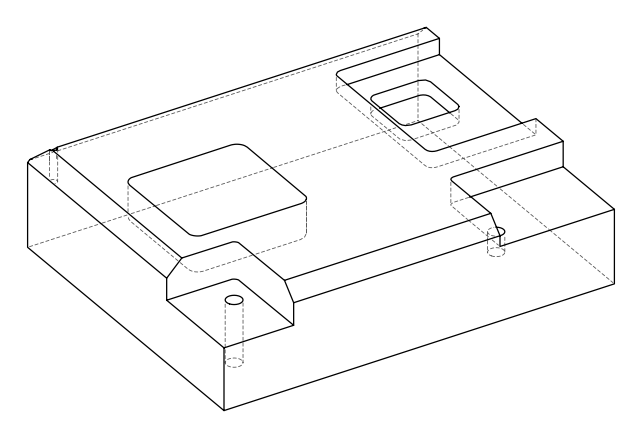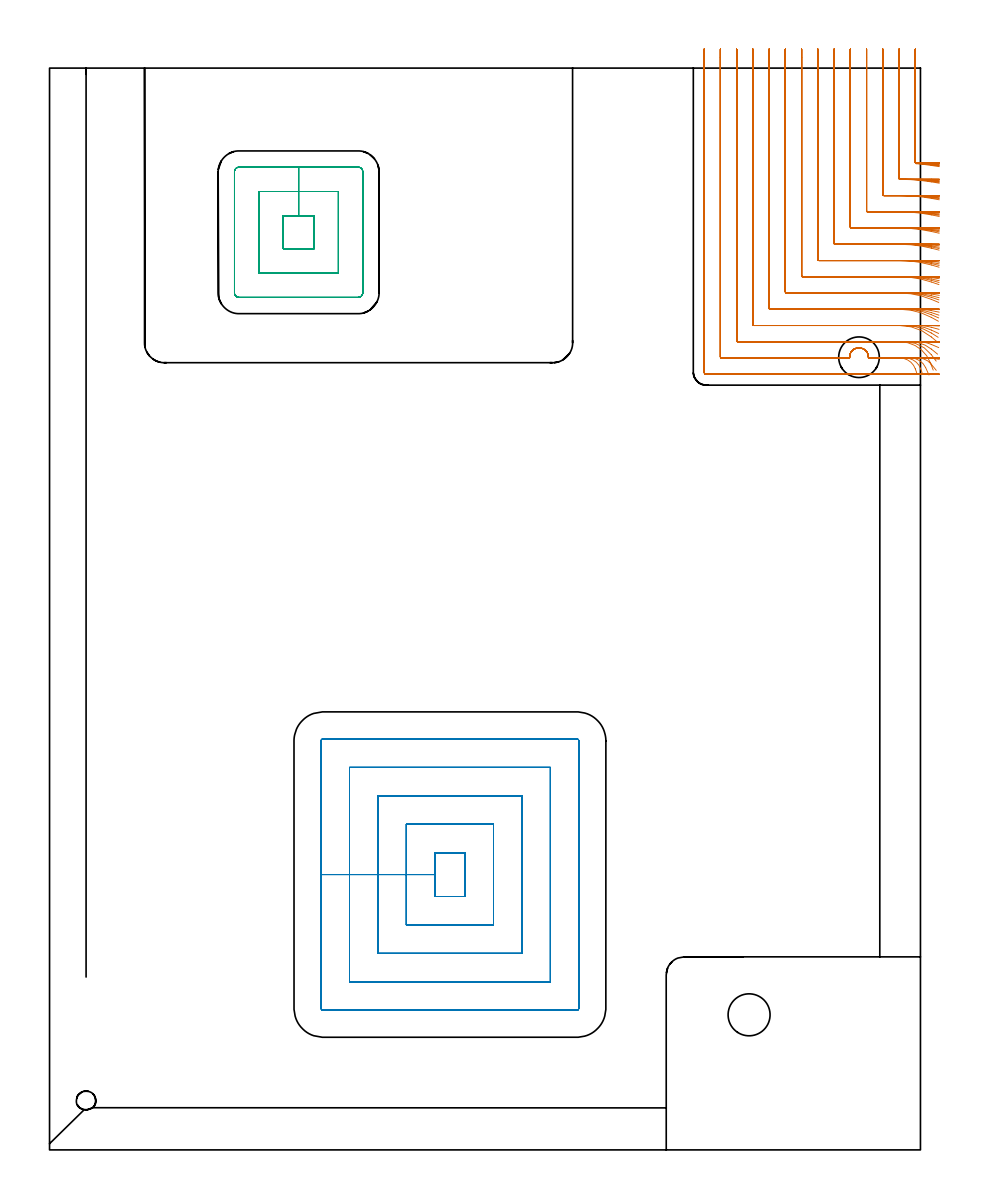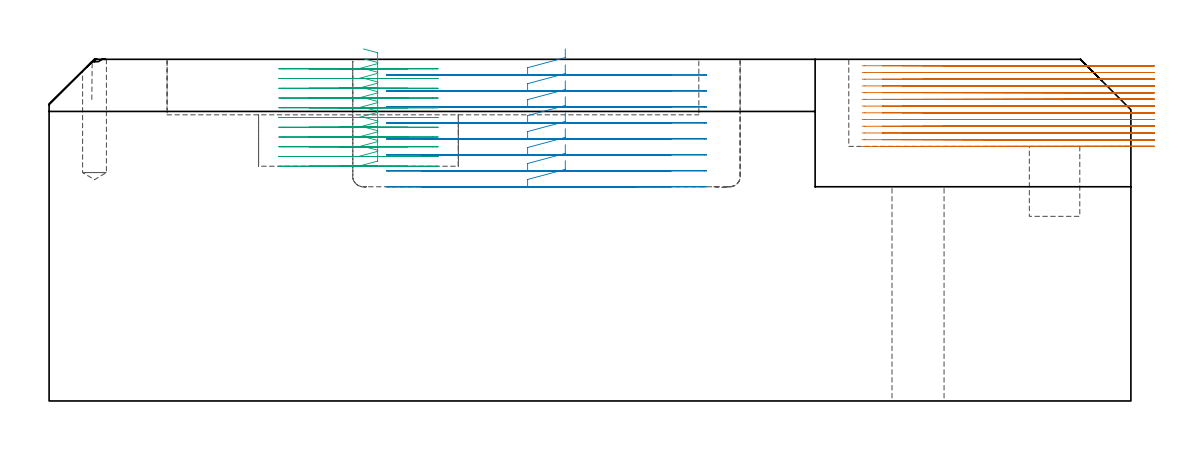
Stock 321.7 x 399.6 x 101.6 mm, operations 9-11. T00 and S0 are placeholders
(PLAN: 12 operations, 8 tool changes, 181.4 min)
(1 SPOT_DRILL | STEP1POCKET | NXT0321_9005460120000 | 0.03 min | 0 mm3)
(2 INDEXABLE_INSERT_DRILL_THROUGH_HOLE_FROM_SOLID | STEP1HOLE | NXT0302_002 | 0.28 min | 19131 mm3)
(3 DRILL_BLIND_HOLE_INTO_CENTER | STEP1POCKET | UGT0301_191 | 0.15 min | 1347 mm3)
(4 INDEXABLE_INSERT_DRILL_BLIND_HOLE_FROM_SOLID | STEP1POCKET_1 | UGT0302_001 | 0.1 min | 8234 mm3)
(5 AREA_MILL | FG_CHAMFER_SURFACE | UGT0205_001 | 10.91 min | 28239 mm3)
(6 AREA_MILL_1 | FG_CHAMFER_SURFACE_1 | UGT0205_001 | 10.36 min | 25380 mm3)
(7 AREA_MILL_2 | FG_CHAMFER_SURFACE_2 | UGT0205_001 | 15.9 min | 35383 mm3)
(8 MILL_CORNER_NOTCH_RECTANGULAR | CORNER_NOTCH_RECTANGULAR | NXT0201_011 | Follow Part, ap 3, ae 75% | 25.14 min | 244565 mm3)
(9 MILL_CORNER_NOTCH_RECTANGULAR_1 | CORNER_NOTCH_RECTANGULAR_1 | NXT0201_009 | Follow Part, ap 2, ae 75% | 51.73 min | 248965 mm3)
(10 MILL_RECTANGULAR_POCKET | POCKET_RECTANGULAR_STRAIGHT | UGT0201_095 | Follow Part, ap 5, ae 75% | 19.49 min | 520049 mm3)
(11 MILL_RECTANGULAR_POCKET_1 | POCKET_RECTANGULAR_STRAIGHT_1 | NXT0201_011 | Follow Part, ap 3, ae 75% | 9.25 min | 111903 mm3)
(12 MILL_SLOT | SLOT_PARTIAL_RECTANGULAR | NXT0201_011 | Follow Part, ap 3, ae 75% | 38.07 min | 225401 mm3)
(TOOL NXT0321_9005460120000 | NC Spot Drill, 142deg, 12mm, Carbide, Uncoated | D12 PA142 FL30 Z2)
(TOOL NXT0302_002 | Index. Insert Drill 15.5mm [880-D1550L20-05] | D15.5 PA176 FL78 Z2)
(TOOL UGT0301_191 | Twist Drill 7.1 mm | D7.1 PA118 FL66 Z2)
(TOOL UGT0302_001 | Indexable Insert Drill 15mm | D15 PA180 FL50 Z2)
(TOOL UGT0205_001 | Chamfer Mill 20 x 3 x 45 deg. | D20 FL50 Z2)
(TOOL NXT0201_011 | ENDMILL 12mm [2P460-1200-NA 1630] | D12 FL38 Z6)
(TOOL NXT0201_009 | ENDMILL 8mm [2P460-0800-NA 1630] | D8 FL26 Z6)
(TOOL UGT0201_095 | End mill 20 mm | D20 R3 FL38 Z4)
(OP 9 MILL_CORNER_NOTCH_RECTANGULAR_1)
G17 G21 G94 G90
T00 M6
G54
G17 G0 G90 X319.8 Y406.6 S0 M3
G43 Z111.686 H1
Z99.687
G94 G1 Y403.6 F250.
Y364.66 F500.
G3 X320.164 Y364.267 R0.4
G2 X325.7 Y363.639 R78.
G1 X328.667 Y363.195 F250.
G0 Z111.686
X313.8 Y406.6
Z99.687
G1 Y403.6
Y358.895 F500.
G3 X314.194 Y358.5 R0.4
G2 X325.7 Y357.567 R72.
G1 X328.661 Y357.085 F250.
G0 Z111.686
X307.8 Y406.6
Z99.687
G1 Y403.6
Y352.895 F500.
G3 X308.195 Y352.5 R0.4
G1 X314.145
G2 X325.7 Y351.481 R66.
G1 X328.654 Y350.955 F250.
G0 Z111.686
X301.8 Y406.6
Z99.687
G1 Y403.6
Y346.895 F500.
G3 X302.195 Y346.5 R0.4
G1 X314.145
G2 X325.7 Y345.377 R60.
G1 X328.644 Y344.799 F250.
G0 Z111.686
X295.8 Y406.6
Z99.687
G1 Y403.6
Y340.895 F500.
G3 X296.195 Y340.5 R0.4
G1 X314.145
G2 X325.7 Y339.249 R54.
G1 X328.631 Y338.607 F250.
G0 Z111.686
X289.8 Y406.6
Z99.687
G1 Y403.6
Y334.896 F500.
G3 X290.196 Y334.5 R0.4
G1 X314.145
G2 X325.7 Y333.088 R48.
G1 X328.612 Y332.366 F250.
G0 Z111.686
X283.8 Y406.6
Z99.687
G1 Y403.6
Y328.896 F500.
G3 X284.196 Y328.5 R0.4
G1 X314.145
G2 X325.7 Y326.879 R42.
G1 X328.584 Y326.054 F250.
G0 Z111.686
X277.8 Y406.6
Z99.687
G1 Y403.6
Y322.896 F500.
G3 X278.196 Y322.5 R0.4
G1 X314.145
G2 X325.7 Y320.595 R36.
G1 X328.541 Y319.632 F250.
G0 Z111.686
X271.8 Y406.6
Z99.687
G1 Y403.6
Y316.896 F500.
G3 X272.196 Y316.5 R0.4
G1 X314.145
G2 X325.7 Y314.185 R30.
G1 X328.469 Y313.03 F250.
G0 Z111.686
X265.8 Y406.6
Z99.687
G1 Y403.6
Y310.896 F500.
G3 X266.196 Y310.5 R0.4
G1 X314.145
G2 X325.7 Y307.535 R24.
G1 X328.329 Y306.091 F250.
G0 Z111.686
X259.8 Y406.6
Z99.687
G1 Y403.6
Y304.897 F500.
G3 X260.197 Y304.5 R0.4
G1 X314.145
G2 X325.7 Y300.301 R18.
G1 X328. Y298.376 F250.
G0 Z111.686
X253.8 Y406.6
Z99.687
G1 Y403.6
Y298.897 F500.
G3 X254.197 Y298.5 R0.4
G1 X314.145
G2 X325.336 Y290.832 R12.
G1 X326.419 Y288.034 F250.
G0 Z111.686
X247.8 Y406.6
Z99.687
G1 Y403.6
Y292.897 F500.
G3 X248.197 Y292.5 R0.4
G1 X295.522
G2 X296.567 Y295.304 R3.519
G1 X296.994 Y295.662
G2 X301.432 Y295.305 R3.507
G1 X301.796 Y294.894
G2 X302.479 Y292.5 R3.521
G1 X314.145
G2 X319.802 Y288.5 R6.
G1 X320.302 Y287.085 F250.
G0 Z111.686
X241.8 Y406.6
Z99.687
G1 Y403.6
Y287.3 F500.
G3 X242.6 Y286.5 R0.8
G1 X314.145
X317.145 F250.
G0 Z111.686
X319.8 Y406.6
Z97.688
G1 Y403.6
Y364.789 F500.
G3 X320.174 Y364.396 R0.4
G2 X325.7 Y363.912 R78.
G1 X328.677 Y363.544 F250.
G0 Z111.686
X313.8 Y406.6
Z97.688
G1 Y403.6
Y358.895 F500.
G3 X314.195 Y358.5 R0.4
G1 X316.14
G2 X325.7 Y357.863 R72.
G1 X328.673 Y357.464 F250.
G0 Z111.686
X307.8 Y406.6
Z97.688
G1 Y403.6
Y352.895 F500.
G3 X308.195 Y352.5 R0.4
G1 X316.14
G2 X325.7 Y351.804 R66.
G1 X328.668 Y351.369 F250.
G0 Z111.686
X301.8 Y406.6
Z97.688
G1 Y403.6
Y346.895 F500.
G3 X302.195 Y346.5 R0.4
G1 X316.14
G2 X325.7 Y345.734 R60.
G1 X328.662 Y345.256 F250.
G0 Z111.686
X295.8 Y406.6
Z97.688
G1 Y403.6
Y340.895 F500.
G3 X296.195 Y340.5 R0.4
G1 X316.14
G2 X325.7 Y339.647 R54.
G1 X328.653 Y339.116 F250.
G0 Z111.686
X289.8 Y406.6
Z97.688
G1 Y403.6
Y334.896 F500.
G3 X290.196 Y334.5 R0.4
G1 X316.14
G2 X325.7 Y333.538 R48.
G1 X328.64 Y332.941 F250.
G0 Z111.686
X283.8 Y406.6
Z97.688
G1 Y403.6
Y328.896 F500.
G3 X284.196 Y328.5 R0.4
G1 X316.14
G2 X325.7 Y327.398 R42.
G1 X328.621 Y326.715 F250.
G0 Z111.686
X277.8 Y406.6
Z97.688
G1 Y403.6
Y322.896 F500.
G3 X278.196 Y322.5 R0.4
G1 X316.14
G2 X325.7 Y321.208 R36.
G1 X328.592 Y320.411 F250.
G0 Z111.686
X271.8 Y406.6
Z97.688
G1 Y403.6
Y316.896 F500.
G3 X272.196 Y316.5 R0.4
G1 X316.14
G2 X325.7 Y314.936 R30.
G1 X328.544 Y313.98 F250.
G0 Z111.686
X265.8 Y406.6
Z97.688
G1 Y403.6
Y310.896 F500.
G3 X266.196 Y310.5 R0.4
G1 X316.14
G2 X325.7 Y308.514 R24.
G1 X328.452 Y307.319 F250.
G0 Z111.686
X259.8 Y406.6
Z97.688
G1 Y403.6
Y304.897 F500.
G3 X260.197 Y304.5 R0.4
G1 X316.14
G2 X325.7 Y301.752 R18.
G1 X328.242 Y300.158 F250.
G0 Z111.686
X253.8 Y406.6
Z97.688
G1 Y403.6
Y298.897 F500.
G3 X254.197 Y298.5 R0.4
G1 X316.14
G2 X325.7 Y293.753 R12.
G1 X327.513 Y291.363 F250.
G0 Z111.686
X247.8 Y406.6
Z97.688
G1 Y403.6
Y292.897 F500.
G3 X248.197 Y292.5 R0.4
G1 X295.522
G2 X296.567 Y295.304 R3.519
G1 X296.994 Y295.662
G2 X297.302 Y295.854 R3.508
X301.432 Y295.305 R3.507
G1 X301.796 Y294.894
G2 X302.479 Y292.5 R3.521
G1 X316.14
G2 X321.797 Y288.501 R6.
G1 X322.297 Y287.087 F250.
G0 Z111.686
X241.8 Y406.6
Z97.688
G1 Y403.6
Y287.3 F500.
G3 X242.6 Y286.5 R0.8
G1 X316.14
X319.14 F250.
G0 Z111.686
X319.8 Y406.6
Z95.689
G1 Y403.6
Y364.867 F500.
G3 X320.184 Y364.473 R0.4
G2 X325.7 Y364.133 R78.
G1 X328.686 Y363.842 F250.
G0 Z111.686
X313.8 Y406.6
Z95.689
G1 Y403.6
Y358.895 F500.
G3 X314.195 Y358.5 R0.4
G1 X318.143
G2 X325.7 Y358.102 R72.
G1 X328.683 Y357.787 F250.
G0 Z111.686
X307.8 Y406.6
Z95.689
G1 Y403.6
Y352.895 F500.
G3 X308.195 Y352.5 R0.4
G1 X318.143
G2 X325.7 Y352.066 R66.
G1 X328.68 Y351.722 F250.
G0 Z111.686
X301.8 Y406.6
Z95.689
G1 Y403.6
Y346.895 F500.
G3 X302.195 Y346.5 R0.4
G1 X318.143
G2 X325.7 Y346.022 R60.
G1 X328.676 Y345.644 F250.
G0 Z111.686
X295.8 Y406.6
Z95.689
G1 Y403.6
Y340.895 F500.
G3 X296.195 Y340.5 R0.4
G1 X318.143
G2 X325.7 Y339.969 R54.
G1 X328.67 Y339.549 F250.
G0 Z111.686
X289.8 Y406.6
Z95.689
G1 Y403.6
Y334.896 F500.
G3 X290.196 Y334.5 R0.4
G1 X318.143
G2 X325.7 Y333.901 R48.
G1 X328.663 Y333.429 F250.
G0 Z111.686
X283.8 Y406.6
Z95.689
G1 Y403.6
Y328.896 F500.
G3 X284.196 Y328.5 R0.4
G1 X318.143
G2 X325.7 Y327.815 R42.
G1 X328.651 Y327.275 F250.
G0 Z111.686
X277.8 Y406.6
Z95.689
G1 Y403.6
Y322.896 F500.
G3 X278.196 Y322.5 R0.4
G1 X318.143
G2 X325.7 Y321.698 R36.
G1 X328.633 Y321.068 F250.
G0 Z111.686
X271.8 Y406.6
Z95.689
G1 Y403.6
Y316.896 F500.
G3 X272.196 Y316.5 R0.4
G1 X318.143
G2 X325.7 Y315.533 R30.
G1 X328.603 Y314.777 F250.
G0 Z111.686
X265.8 Y406.6
Z95.689
G1 Y403.6
Y310.896 F500.
G3 X266.196 Y310.5 R0.4
G1 X318.143
G2 X325.7 Y309.279 R24.
G1 X328.547 Y308.335 F250.
G0 Z111.686
X259.8 Y406.6
Z95.689
G1 Y403.6
Y304.897 F500.
G3 X260.197 Y304.5 R0.4
G1 X318.143
G2 X325.7 Y302.837 R18.
G1 X328.423 Y301.577 F250.
G0 Z111.686
X253.8 Y406.6
Z95.689
G1 Y403.6
Y298.897 F500.
G3 X254.197 Y298.5 R0.4
G1 X318.143
G2 X325.7 Y295.821 R12.
G1 X328.03 Y293.932 F250.
G0 Z111.686
X247.8 Y406.6
Z95.689
G1 Y403.6
Y292.897 F500.
G3 X248.197 Y292.5 R0.4
G1 X295.522
G2 X296.567 Y295.304 R3.519
G1 X296.994 Y295.662
G2 X301.429 Y295.308 R3.508
G1 X301.796 Y294.894
G2 X302.479 Y292.5 R3.521
G1 X318.143
G2 X323.616 Y288.959 R6.
G1 X324.845 Y286.223 F250.
G0 Z111.686
X241.8 Y406.6
Z95.689
G1 Y403.6
Y287.3 F500.
G3 X242.6 Y286.5 R0.8
G1 X318.143
X321.143 F250.
G0 Z111.686
X319.8 Y406.6
Z93.69
G1 Y403.6
Y364.894 F500.
G3 X320.194 Y364.5 R0.4
G1 X320.986
G2 X325.7 Y364.357 R78.
G1 X328.695 Y364.176 F250.
G0 Z111.686
X313.8 Y406.6
Z93.69
G1 Y403.6
Y358.895 F500.
G3 X314.195 Y358.5 R0.4
G1 X320.986
G2 X325.7 Y358.346 R72.
G1 X328.694 Y358.149 F250.
G0 Z111.686
X307.8 Y406.6
Z93.69
G1 Y403.6
Y352.895 F500.
G3 X308.195 Y352.5 R0.4
G1 X320.986
G2 X325.7 Y352.331 R66.
G1 X328.692 Y352.117 F250.
G0 Z111.686
X301.8 Y406.6
Z93.69
G1 Y403.6
Y346.895 F500.
G3 X302.195 Y346.5 R0.4
G1 X320.986
G2 X325.7 Y346.315 R60.
G1 X328.691 Y346.079 F250.
G0 Z111.686
X295.8 Y406.6
Z93.69
G1 Y403.6
Y340.895 F500.
G3 X296.195 Y340.5 R0.4
G1 X320.986
G2 X325.7 Y340.294 R54.
G1 X328.689 Y340.032 F250.
G0 Z111.686
X289.8 Y406.6
Z93.69
G1 Y403.6
Y334.896 F500.
G3 X290.196 Y334.5 R0.4
G1 X320.986
G2 X325.7 Y334.268 R48.
G1 X328.686 Y333.973 F250.
G0 Z111.686
X283.8 Y406.6
Z93.69
G1 Y403.6
Y328.896 F500.
G3 X284.196 Y328.5 R0.4
G1 X320.986
G2 X325.7 Y328.235 R42.
G1 X328.681 Y327.898 F250.
G0 Z111.686
X277.8 Y406.6
Z93.69
G1 Y403.6
Y322.896 F500.
G3 X278.196 Y322.5 R0.4
G1 X320.986
G2 X325.7 Y322.19 R36.
G1 X328.674 Y321.797 F250.
G0 Z111.686
X271.8 Y406.6
Z93.69
G1 Y403.6
Y316.896 F500.
G3 X272.196 Y316.5 R0.4
G1 X320.986
G2 X325.7 Y316.127 R30.
G1 X328.663 Y315.656 F250.
G0 Z111.686
X265.8 Y406.6
Z93.69
G1 Y403.6
Y310.896 F500.
G3 X266.196 Y310.5 R0.4
G1 X320.986
G2 X325.7 Y310.032 R24.
G1 X328.642 Y309.443 F250.
G0 Z111.686
X259.8 Y406.6
Z93.69
G1 Y403.6
Y304.897 F500.
G3 X260.197 Y304.5 R0.4
G1 X320.986
G2 X325.7 Y303.872 R18.
G1 X328.595 Y303.086 F250.
G0 Z111.686
X253.8 Y406.6
Z93.69
G1 Y403.6
Y298.897 F500.
G3 X254.197 Y298.5 R0.4
G1 X320.986
G2 X325.7 Y297.535 R12.
G1 X328.459 Y296.357 F250.
G0 Z111.686
X247.8 Y406.6
Z93.69
G1 Y403.6
Y292.897 F500.
G3 X248.197 Y292.5 R0.4
G1 X295.522
G2 X296.567 Y295.304 R3.519
G1 X296.994 Y295.662
G2 X301.429 Y295.308 R3.508
G1 X301.796 Y294.894
G2 X302.479 Y292.5 R3.521
G1 X320.986
G2 X325.643 Y290.283 R6.
G1 X327.535 Y287.954 F250.
G0 Z111.686
X241.8 Y406.6
Z93.69
G1 Y403.6
Y287.3 F500.
G3 X242.6 Y286.5 R0.8
G1 X320.986
X323.986 F250.
G0 Z111.686
X319.8 Y406.6
Z91.691
G1 Y403.6
Y364.894 F500.
G3 X320.194 Y364.5 R0.4
G1 X324.87
G2 X325.7 Y364.496 R78.
G1 X328.7 Y364.464 F250.
G0 Z111.686
X313.8 Y406.6
Z91.691
G1 Y403.6
Y358.895 F500.
G3 X314.195 Y358.5 R0.4
G1 X324.87
G2 X325.7 Y358.495 R72.
G1 X328.7 Y358.461 F250.
G0 Z111.686
X307.8 Y406.6
Z91.691
G1 Y403.6
Y352.895 F500.
G3 X308.195 Y352.5 R0.4
G1 X324.87
G2 X325.7 Y352.495 R66.
G1 X328.7 Y352.457 F250.
G0 Z111.686
X301.8 Y406.6
Z91.691
G1 Y403.6
Y346.895 F500.
G3 X302.195 Y346.5 R0.4
G1 X324.87
G2 X325.7 Y346.494 R60.
G1 X328.7 Y346.453 F250.
G0 Z111.686
X295.8 Y406.6
Z91.691
G1 Y403.6
Y340.895 F500.
G3 X296.195 Y340.5 R0.4
G1 X324.87
G2 X325.7 Y340.494 R54.
G1 X328.7 Y340.447 F250.
G0 Z111.686
X289.8 Y406.6
Z91.691
G1 Y403.6
Y334.896 F500.
G3 X290.196 Y334.5 R0.4
G1 X324.87
G2 X325.7 Y334.493 R48.
G1 X328.7 Y334.441 F250.
G0 Z111.686
X283.8 Y406.6
Z91.691
G1 Y403.6
Y328.896 F500.
G3 X284.196 Y328.5 R0.4
G1 X324.87
G2 X325.7 Y328.492 R42.
G1 X328.699 Y328.432 F250.
G0 Z111.686
X277.8 Y406.6
Z91.691
G1 Y403.6
Y322.896 F500.
G3 X278.196 Y322.5 R0.4
G1 X324.87
G2 X325.7 Y322.49 R36.
G1 X328.699 Y322.421 F250.
G0 Z111.686
X271.8 Y406.6
Z91.691
G1 Y403.6
Y316.896 F500.
G3 X272.196 Y316.5 R0.4
G1 X324.87
G2 X325.7 Y316.489 R30.
G1 X328.699 Y316.405 F250.
G0 Z111.686
X265.8 Y406.6
Z91.691
G1 Y403.6
Y310.896 F500.
G3 X266.196 Y310.5 R0.4
G1 X324.87
G2 X325.7 Y310.486 R24.
G1 X328.698 Y310.382 F250.
G0 Z111.686
X259.8 Y406.6
Z91.691
G1 Y403.6
Y304.897 F500.
G3 X260.197 Y304.5 R0.4
G1 X324.87
G2 X325.7 Y304.481 R18.
G1 X328.697 Y304.342 F250.
G0 Z111.686
X253.8 Y406.6
Z91.691
G1 Y403.6
Y298.897 F500.
G3 X254.197 Y298.5 R0.4
G1 X324.87
G2 X325.7 Y298.471 R12.
G1 X328.693 Y298.264 F250.
G0 Z111.686
X247.8 Y406.6
Z91.691
G1 Y403.6
Y292.897 F500.
G3 X248.197 Y292.5 R0.4
G1 X295.522
G2 X296.57 Y295.305 R3.518
G1 X296.994 Y295.662
G2 X297.3 Y295.852 R3.508
X301.428 Y295.309 R3.508
G1 X301.798 Y294.89
G2 X302.479 Y292.5 R3.52
G1 X324.87
G2 X325.7 Y292.442 R6.
G1 X328.671 Y292.027 F250.
G0 Z111.686
X241.8 Y406.6
Z91.691
G1 Y403.6
Y287.3 F500.
G3 X242.6 Y286.5 R0.8
G1 X324.87
X327.87 F250.
G0 Z111.686
X319.8 Y406.6
Z89.692
G1 Y403.6
Y364.894 F500.
G3 X320.194 Y364.5 R0.4
G1 X325.7
X328.7 Y364.499 F250.
G0 Z111.686
X313.8 Y406.6
Z89.692
G1 Y403.6
Y358.895 F500.
G3 X314.195 Y358.5 R0.4
G1 X320.194
X325.7
X328.7 Y358.499 F250.
G0 Z111.686
X307.8 Y406.6
Z89.692
G1 Y403.6
Y352.895 F500.
G3 X308.195 Y352.5 R0.4
G1 X314.195
X325.7
X328.7 Y352.499 F250.
G0 Z111.686
X301.8 Y406.6
Z89.692
G1 Y403.6
Y346.895 F500.
G3 X302.195 Y346.5 R0.4
G1 X308.195
X325.7
X328.7 Y346.499 F250.
G0 Z111.686
X295.8 Y406.6
Z89.692
G1 Y403.6
Y340.895 F500.
G3 X296.195 Y340.5 R0.4
G1 X302.195
X325.7
X328.7 Y340.499 F250.
G0 Z111.686
X289.8 Y406.6
Z89.692
G1 Y403.6
Y334.896 F500.
G3 X290.196 Y334.5 R0.4
G1 X296.195
X325.7
X328.7 Y334.499 F250.
G0 Z111.686
X283.8 Y406.6
Z89.692
G1 Y403.6
Y328.896 F500.
G3 X284.196 Y328.5 R0.4
G1 X290.196
X325.7
X328.7 Y328.499 F250.
G0 Z111.686
X277.8 Y406.6
Z89.692
G1 Y403.6
Y322.896 F500.
G3 X278.196 Y322.5 R0.4
G1 X284.196
X325.7
X328.7 Y322.498 F250.
G0 Z111.686
X271.8 Y406.6
Z89.692
G1 Y403.6
Y316.896 F500.
G3 X272.196 Y316.5 R0.4
G1 X278.196
X325.7
X328.7 Y316.498 F250.
G0 Z111.686
X265.8 Y406.6
Z89.692
G1 Y403.6
Y310.896 F500.
G3 X266.196 Y310.5 R0.4
G1 X272.196
X325.7
X328.7 Y310.498 F250.
G0 Z111.686
X259.8 Y406.6
Z89.692
G1 Y403.6
Y304.897 F500.
G3 X260.197 Y304.5 R0.4
G1 X266.196
X325.7
X328.7 Y304.497 F250.
G0 Z111.686
X253.8 Y406.6
Z89.692
G1 Y403.6
Y298.897 F500.
G3 X254.197 Y298.5 R0.4
G1 X260.197
X325.7
X328.7 Y298.495 F250.
G0 Z111.686
X247.8 Y406.6
Z89.692
G1 Y403.6
Y292.897 F500.
G3 X248.197 Y292.5 R0.4
G1 X295.522
G2 X295.632 Y293.707 R3.519
X296.57 Y295.305 R3.518
G1 X296.994 Y295.662
G2 X299.48 Y296.256 R3.508
X301.428 Y295.309 R3.508
G1 X301.798 Y294.89
G2 X302.479 Y292.5 R3.52
G1 X325.7
X328.7 Y292.49 F250.
G0 Z111.686
X241.8 Y406.6
Z89.692
G1 Y403.6
Y287.3 F500.
G3 X242.6 Y286.5 R0.8
G1 X325.68
X328.68 F250.
G0 Z111.686
X319.8 Y406.6
Z87.693
G1 Y403.6
Y364.894 F500.
G3 X320.194 Y364.5 R0.4
G1 X325.7
X328.7 F250.
G0 Z111.686
X313.8 Y406.6
Z87.693
G1 Y403.6
Y358.895 F500.
G3 X314.195 Y358.5 R0.4
G1 X325.7
X328.7 F250.
G0 Z111.686
X307.8 Y406.6
Z87.693
G1 Y403.6
Y352.895 F500.
G3 X308.195 Y352.5 R0.4
G1 X325.7
X328.7 F250.
G0 Z111.686
X301.8 Y406.6
Z87.693
G1 Y403.6
Y346.895 F500.
G3 X302.195 Y346.5 R0.4
G1 X325.7
X328.7 F250.
G0 Z111.686
X295.8 Y406.6
Z87.693
G1 Y403.6
Y340.895 F500.
G3 X296.195 Y340.5 R0.4
G1 X325.7
X328.7 F250.
G0 Z111.686
X289.8 Y406.6
Z87.693
G1 Y403.6
Y334.896 F500.
G3 X290.196 Y334.5 R0.4
G1 X325.7
X328.7 F250.
G0 Z111.686
X283.8 Y406.6
Z87.693
G1 Y403.6
Y328.896 F500.
G3 X284.196 Y328.5 R0.4
G1 X325.7
X328.7 F250.
G0 Z111.686
X277.8 Y406.6
Z87.693
G1 Y403.6
Y322.896 F500.
G3 X278.196 Y322.5 R0.4
G1 X325.7
X328.7 F250.
G0 Z111.686
X271.8 Y406.6
Z87.693
G1 Y403.6
Y316.896 F500.
G3 X272.196 Y316.5 R0.4
G1 X325.7
X328.7 F250.
G0 Z111.686
X265.8 Y406.6
Z87.693
G1 Y403.6
Y310.896 F500.
G3 X266.196 Y310.5 R0.4
G1 X325.7
X328.7 F250.
G0 Z111.686
X259.8 Y406.6
Z87.693
G1 Y403.6
Y304.897 F500.
G3 X260.197 Y304.5 R0.4
G1 X325.7
X328.7 F250.
G0 Z111.686
X253.8 Y406.6
Z87.693
G1 Y403.6
Y298.897 F500.
G3 X254.197 Y298.5 R0.4
G1 X325.7
X328.7 F250.
G0 Z111.686
X247.8 Y406.6
Z87.693
G1 Y403.6
Y292.897 F500.
G3 X248.197 Y292.5 R0.4
G1 X295.522
G2 X296.522 Y295.258 R3.519
G1 X296.567 Y295.304
X296.994 Y295.662
G2 X298.366 Y296.232 R3.508
X301.432 Y295.305 R3.507
G1 X301.796 Y294.894
G2 X302.083 Y294.438 R3.521
X302.479 Y292.5 R3.521
G1 X325.7
X328.7 F250.
G0 Z111.686
X241.8 Y406.6
Z87.693
G1 Y403.6
Y287.3 F500.
G3 X242.6 Y286.5 R0.8
G1 X325.7
X328.7 F250.
G0 Z111.686
X319.8 Y406.6
Z85.694
G1 Y403.6
Y364.894 F500.
G3 X320.194 Y364.5 R0.4
G1 X325.7
X328.7 F250.
G0 Z111.686
X313.8 Y406.6
Z85.694
G1 Y403.6
Y358.895 F500.
G3 X314.195 Y358.5 R0.4
G1 X325.7
X328.7 F250.
G0 Z111.686
X307.8 Y406.6
Z85.694
G1 Y403.6
Y352.895 F500.
G3 X308.195 Y352.5 R0.4
G1 X325.7
X328.7 F250.
G0 Z111.686
X301.8 Y406.6
Z85.694
G1 Y403.6
Y346.895 F500.
G3 X302.195 Y346.5 R0.4
G1 X325.7
X328.7 F250.
G0 Z111.686
X295.8 Y406.6
Z85.694
G1 Y403.6
Y340.895 F500.
G3 X296.195 Y340.5 R0.4
G1 X325.7
X328.7 F250.
G0 Z111.686
X289.8 Y406.6
Z85.694
G1 Y403.6
Y334.896 F500.
G3 X290.196 Y334.5 R0.4
G1 X325.7
X328.7 F250.
G0 Z111.686
X283.8 Y406.6
Z85.694
G1 Y403.6
Y328.896 F500.
G3 X284.196 Y328.5 R0.4
G1 X325.7
X328.7 F250.
G0 Z111.686
X277.8 Y406.6
Z85.694
G1 Y403.6
Y322.896 F500.
G3 X278.196 Y322.5 R0.4
G1 X325.7
X328.7 F250.
G0 Z111.686
X271.8 Y406.6
Z85.694
G1 Y403.6
Y316.896 F500.
G3 X272.196 Y316.5 R0.4
G1 X325.7
X328.7 F250.
G0 Z111.686
X265.8 Y406.6
Z85.694
G1 Y403.6
Y310.896 F500.
G3 X266.196 Y310.5 R0.4
G1 X325.7
X328.7 F250.
G0 Z111.686
X259.8 Y406.6
Z85.694
G1 Y403.6
Y304.897 F500.
G3 X260.197 Y304.5 R0.4
G1 X325.7
X328.7 F250.
G0 Z111.686
X253.8 Y406.6
Z85.694
G1 Y403.6
Y298.897 F500.
G3 X254.197 Y298.5 R0.4
G1 X325.7
X328.7 F250.
G0 Z111.686
X247.8 Y406.6
Z85.694
G1 Y403.6
Y292.897 F500.
G3 X248.197 Y292.5 R0.4
G1 X295.522
G2 X296.567 Y295.304 R3.519
G1 X296.994 Y295.662
G2 X297.303 Y295.854 R3.508
X301.432 Y295.305 R3.507
G1 X301.796 Y294.894
G2 X302.479 Y292.5 R3.521
G1 X325.7
X328.7 F250.
G0 Z111.686
X241.8 Y406.6
Z85.694
G1 Y403.6
Y287.3 F500.
G3 X242.6 Y286.5 R0.8
G1 X325.7
X328.7 F250.
G0 Z111.686
X319.8 Y406.6
Z83.696
G1 Y403.6
Y364.894 F500.
G3 X320.194 Y364.5 R0.4
G1 X325.7
X328.7 F250.
G0 Z111.686
X313.8 Y406.6
Z83.696
G1 Y403.6
Y358.895 F500.
G3 X314.195 Y358.5 R0.4
G1 X325.7
X328.7 F250.
G0 Z111.686
X307.8 Y406.6
Z83.696
G1 Y403.6
Y352.895 F500.
G3 X308.195 Y352.5 R0.4
G1 X325.7
X328.7 F250.
G0 Z111.686
X301.8 Y406.6
Z83.696
G1 Y403.6
Y346.895 F500.
G3 X302.195 Y346.5 R0.4
G1 X325.7
X328.7 F250.
G0 Z111.686
X295.8 Y406.6
Z83.696
G1 Y403.6
Y340.895 F500.
G3 X296.195 Y340.5 R0.4
G1 X325.7
X328.7 F250.
G0 Z111.686
X289.8 Y406.6
Z83.696
G1 Y403.6
Y334.896 F500.
G3 X290.196 Y334.5 R0.4
G1 X325.7
X328.7 F250.
G0 Z111.686
X283.8 Y406.6
Z83.696
G1 Y403.6
Y328.896 F500.
G3 X284.196 Y328.5 R0.4
G1 X325.7
X328.7 F250.
G0 Z111.686
X277.8 Y406.6
Z83.696
G1 Y403.6
Y322.896 F500.
G3 X278.196 Y322.5 R0.4
G1 X325.7
X328.7 F250.
G0 Z111.686
X271.8 Y406.6
Z83.696
G1 Y403.6
Y316.896 F500.
G3 X272.196 Y316.5 R0.4
G1 X325.7
X328.7 F250.
G0 Z111.686
X265.8 Y406.6
Z83.696
G1 Y403.6
Y310.896 F500.
G3 X266.196 Y310.5 R0.4
G1 X325.7
X328.7 F250.
G0 Z111.686
X259.8 Y406.6
Z83.696
G1 Y403.6
Y304.897 F500.
G3 X260.197 Y304.5 R0.4
G1 X325.7
X328.7 F250.
G0 Z111.686
X253.8 Y406.6
Z83.696
G1 Y403.6
Y298.897 F500.
G3 X254.197 Y298.5 R0.4
G1 X325.7
X328.7 F250.
G0 Z111.686
X247.8 Y406.6
Z83.696
G1 Y403.6
Y292.897 F500.
G3 X248.197 Y292.5 R0.4
G1 X295.522
G2 X296.567 Y295.304 R3.519
G1 X296.994 Y295.662
G2 X301.429 Y295.308 R3.508
G1 X301.796 Y294.894
G2 X302.479 Y292.5 R3.521
G1 X325.7
X328.7 F250.
G0 Z111.686
X241.8 Y406.6
Z83.696
G1 Y403.6
Y287.3 F500.
G3 X242.6 Y286.5 R0.8
G1 X325.7
X328.7 F250.
G0 Z111.686
X319.8 Y406.6
Z81.697
G1 Y403.6
Y364.894 F500.
G3 X320.194 Y364.5 R0.4
G1 X325.7
X328.7 F250.
G0 Z111.686
X313.8 Y406.6
Z81.697
G1 Y403.6
Y358.895 F500.
G3 X314.195 Y358.5 R0.4
G1 X325.7
X328.7 F250.
G0 Z111.686
X307.8 Y406.6
Z81.697
G1 Y403.6
Y352.895 F500.
G3 X308.195 Y352.5 R0.4
G1 X325.7
X328.7 F250.
G0 Z111.686
X301.8 Y406.6
Z81.697
G1 Y403.6
Y346.895 F500.
G3 X302.195 Y346.5 R0.4
G1 X325.7
X328.7 F250.
G0 Z111.686
X295.8 Y406.6
Z81.697
G1 Y403.6
Y340.895 F500.
G3 X296.195 Y340.5 R0.4
G1 X325.7
X328.7 F250.
G0 Z111.686
X289.8 Y406.6
Z81.697
G1 Y403.6
Y334.896 F500.
G3 X290.196 Y334.5 R0.4
G1 X325.7
X328.7 F250.
G0 Z111.686
X283.8 Y406.6
Z81.697
G1 Y403.6
Y328.896 F500.
G3 X284.196 Y328.5 R0.4
G1 X325.7
X328.7 F250.
G0 Z111.686
X277.8 Y406.6
Z81.697
G1 Y403.6
Y322.896 F500.
G3 X278.196 Y322.5 R0.4
G1 X325.7
X328.7 F250.
G0 Z111.686
X271.8 Y406.6
Z81.697
G1 Y403.6
Y316.896 F500.
G3 X272.196 Y316.5 R0.4
G1 X325.7
X328.7 F250.
G0 Z111.686
X265.8 Y406.6
Z81.697
G1 Y403.6
Y310.896 F500.
G3 X266.196 Y310.5 R0.4
G1 X325.7
X328.7 F250.
G0 Z111.686
X259.8 Y406.6
Z81.697
G1 Y403.6
Y304.897 F500.
G3 X260.197 Y304.5 R0.4
G1 X325.7
X328.7 F250.
G0 Z111.686
X253.8 Y406.6
Z81.697
G1 Y403.6
Y298.897 F500.
G3 X254.197 Y298.5 R0.4
G1 X325.7
X328.7 F250.
G0 Z111.686
X247.8 Y406.6
Z81.697
G1 Y403.6
Y292.897 F500.
G3 X248.197 Y292.5 R0.4
G1 X295.522
G2 X296.567 Y295.304 R3.519
G1 X296.994 Y295.662
G2 X301.429 Y295.308 R3.508
G1 X301.796 Y294.894
G2 X302.479 Y292.5 R3.521
G1 X325.7
X328.7 F250.
G0 Z111.686
X241.8 Y406.6
Z81.697
G1 Y403.6
Y287.3 F500.
G3 X242.6 Y286.5 R0.8
G1 X325.7
X328.7 F250.
G0 Z111.686
X319.8 Y406.6
Z79.698
G1 Y403.6
Y364.894 F500.
G3 X320.194 Y364.5 R0.4
G1 X325.7
X328.7 F250.
G0 Z111.686
X313.8 Y406.6
Z79.698
G1 Y403.6
Y358.895 F500.
G3 X314.195 Y358.5 R0.4
G1 X325.7
X328.7 F250.
G0 Z111.686
X307.8 Y406.6
Z79.698
G1 Y403.6
Y352.895 F500.
G3 X308.195 Y352.5 R0.4
G1 X325.7
X328.7 F250.
G0 Z111.686
X301.8 Y406.6
Z79.698
G1 Y403.6
Y346.895 F500.
G3 X302.195 Y346.5 R0.4
G1 X325.7
X328.7 F250.
G0 Z111.686
X295.8 Y406.6
Z79.698
G1 Y403.6
Y340.895 F500.
G3 X296.195 Y340.5 R0.4
G1 X325.7
X328.7 F250.
G0 Z111.686
X289.8 Y406.6
Z79.698
G1 Y403.6
Y334.896 F500.
G3 X290.196 Y334.5 R0.4
G1 X325.7
X328.7 F250.
G0 Z111.686
X283.8 Y406.6
Z79.698
G1 Y403.6
Y328.896 F500.
G3 X284.196 Y328.5 R0.4
G1 X325.7
X328.7 F250.
G0 Z111.686
X277.8 Y406.6
Z79.698
G1 Y403.6
Y322.896 F500.
G3 X278.196 Y322.5 R0.4
G1 X325.7
X328.7 F250.
G0 Z111.686
X271.8 Y406.6
Z79.698
G1 Y403.6
Y316.896 F500.
G3 X272.196 Y316.5 R0.4
G1 X325.7
X328.7 F250.
G0 Z111.686
X265.8 Y406.6
Z79.698
G1 Y403.6
Y310.896 F500.
G3 X266.196 Y310.5 R0.4
G1 X325.7
X328.7 F250.
G0 Z111.686
X259.8 Y406.6
Z79.698
G1 Y403.6
Y304.897 F500.
G3 X260.197 Y304.5 R0.4
G1 X325.7
X328.7 F250.
G0 Z111.686
X253.8 Y406.6
Z79.698
G1 Y403.6
Y298.897 F500.
G3 X254.197 Y298.5 R0.4
G1 X325.7
X328.7 F250.
G0 Z111.686
X247.8 Y406.6
Z79.698
G1 Y403.6
Y292.897 F500.
G3 X248.197 Y292.5 R0.4
G1 X295.522
G2 X296.57 Y295.306 R3.518
G1 X296.994 Y295.662
G2 X301.429 Y295.308 R3.508
G1 X301.796 Y294.894
G2 X302.479 Y292.5 R3.521
G1 X325.7
X328.7 F250.
G0 Z111.686
X241.8 Y406.6
Z79.698
G1 Y403.6
Y287.3 F500.
G3 X242.6 Y286.5 R0.8
G1 X325.7
X328.7 F250.
G0 Z111.686
X319.8 Y406.6
Z77.699
G1 Y403.6
Y364.894 F500.
G3 X320.194 Y364.5 R0.4
G1 X325.7
X328.7 F250.
G0 Z111.686
X313.8 Y406.6
Z77.699
G1 Y403.6
Y358.895 F500.
G3 X314.195 Y358.5 R0.4
G1 X325.7
X328.7 F250.
G0 Z111.686
X307.8 Y406.6
Z77.699
G1 Y403.6
Y352.895 F500.
G3 X308.195 Y352.5 R0.4
G1 X325.7
X328.7 F250.
G0 Z111.686
X301.8 Y406.6
Z77.699
G1 Y403.6
Y346.895 F500.
G3 X302.195 Y346.5 R0.4
G1 X325.7
X328.7 F250.
G0 Z111.686
X295.8 Y406.6
Z77.699
G1 Y403.6
Y340.895 F500.
G3 X296.195 Y340.5 R0.4
G1 X325.7
X328.7 F250.
G0 Z111.686
X289.8 Y406.6
Z77.699
G1 Y403.6
Y334.896 F500.
G3 X290.196 Y334.5 R0.4
G1 X325.7
X328.7 F250.
G0 Z111.686
X283.8 Y406.6
Z77.699
G1 Y403.6
Y328.896 F500.
G3 X284.196 Y328.5 R0.4
G1 X325.7
X328.7 F250.
G0 Z111.686
X277.8 Y406.6
Z77.699
G1 Y403.6
Y322.896 F500.
G3 X278.196 Y322.5 R0.4
G1 X325.7
X328.7 F250.
G0 Z111.686
X271.8 Y406.6
Z77.699
G1 Y403.6
Y316.896 F500.
G3 X272.196 Y316.5 R0.4
G1 X325.7
X328.7 F250.
G0 Z111.686
X265.8 Y406.6
Z77.699
G1 Y403.6
Y310.896 F500.
G3 X266.196 Y310.5 R0.4
G1 X325.7
X328.7 F250.
G0 Z111.686
X259.8 Y406.6
Z77.699
G1 Y403.6
Y304.897 F500.
G3 X260.197 Y304.5 R0.4
G1 X325.7
X328.7 F250.
G0 Z111.686
X253.8 Y406.6
Z77.699
G1 Y403.6
Y298.897 F500.
G3 X254.197 Y298.5 R0.4
G1 X325.7
X328.7 F250.
G0 Z111.686
X247.8 Y406.6
Z77.699
G1 Y403.6
Y292.897 F500.
G3 X248.197 Y292.5 R0.4
G1 X295.522
G2 X296.57 Y295.306 R3.518
G1 X296.994 Y295.662
G2 X297.331 Y295.869 R3.508
X301.429 Y295.308 R3.508
G1 X301.797 Y294.892
G2 X302.479 Y292.5 R3.521
G1 X325.7
X328.7 F250.
G0 Z111.686
X241.8 Y406.6
Z77.699
G1 Y403.6
Y287.3 F500.
G3 X242.6 Y286.5 R0.8
G1 X325.7
X328.7 F250.
G0 Z111.686
X319.8 Y406.6
Z75.7
G1 Y403.6
Y364.894 F500.
G3 X320.194 Y364.5 R0.4
G1 X325.7
X328.7 F250.
G0 Z111.686
X313.8 Y406.6
Z75.7
G1 Y403.6
Y358.895 F500.
G3 X314.195 Y358.5 R0.4
G1 X325.7
X328.7 F250.
G0 Z111.686
X307.8 Y406.6
Z75.7
G1 Y403.6
Y352.895 F500.
G3 X308.195 Y352.5 R0.4
G1 X325.7
X328.7 F250.
G0 Z111.686
X301.8 Y406.6
Z75.7
G1 Y403.6
Y346.895 F500.
G3 X302.195 Y346.5 R0.4
G1 X325.7
X328.7 F250.
G0 Z111.686
X295.8 Y406.6
Z75.7
G1 Y403.6
Y340.895 F500.
G3 X296.195 Y340.5 R0.4
G1 X325.7
X328.7 F250.
G0 Z111.686
X289.8 Y406.6
Z75.7
G1 Y403.6
Y334.896 F500.
G3 X290.196 Y334.5 R0.4
G1 X325.7
X328.7 F250.
G0 Z111.686
X283.8 Y406.6
Z75.7
G1 Y403.6
Y328.896 F500.
G3 X284.196 Y328.5 R0.4
G1 X325.7
X328.7 F250.
G0 Z111.686
X277.8 Y406.6
Z75.7
G1 Y403.6
Y322.896 F500.
G3 X278.196 Y322.5 R0.4
G1 X325.7
X328.7 F250.
G0 Z111.686
X271.8 Y406.6
Z75.7
G1 Y403.6
Y316.896 F500.
G3 X272.196 Y316.5 R0.4
G1 X325.7
X328.7 F250.
G0 Z111.686
X265.8 Y406.6
Z75.7
G1 Y403.6
Y310.896 F500.
G3 X266.196 Y310.5 R0.4
G1 X325.7
X328.7 F250.
G0 Z111.686
X259.8 Y406.6
Z75.7
G1 Y403.6
Y304.897 F500.
G3 X260.197 Y304.5 R0.4
G1 X325.7
X328.7 F250.
G0 Z111.686
X253.8 Y406.6
Z75.7
G1 Y403.6
Y298.897 F500.
G3 X254.197 Y298.5 R0.4
G1 X325.7
X328.7 F250.
G0 Z111.686
X247.8 Y406.6
Z75.7
G1 Y403.6
Y292.897 F500.
G3 X248.197 Y292.5 R0.4
G1 X295.522
G2 X296.568 Y295.304 R3.519
G1 X296.994 Y295.662
G2 X297.305 Y295.855 R3.508
X301.43 Y295.307 R3.508
G1 X301.797 Y294.892
G2 X302.479 Y292.5 R3.521
G1 X325.7
X328.7 F250.
G0 Z111.686
X241.8 Y406.6
Z75.7
G1 Y403.6
Y287.3 F500.
G3 X242.6 Y286.5 R0.8
G1 X325.7
X328.7 F250.
G0 Z111.686
M5
M2
(OP 10 MILL_RECTANGULAR_POCKET)
G17 G21 G94 G90
T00 M6
G54
G17 G0 G90 X153.5 Y100.183 S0 M3
G43 Z111.686 H0
Z104.686
G94 G1 Y109.8 Z102.109 F250.
X142.3 Z99.108
Y101.7 Z96.937
Y93.6 F500.
X153.5
Y109.8
X142.3
Y101.7
X131.8
Y83.1
X164.
Y120.3
X131.8
Y101.7
X121.3
Y72.6
X174.5
Y130.8
X121.3
Y101.7
X110.8
Y62.1
X185.
Y141.3
X110.8
Y101.7
X100.3
Y52.3
G3 X101. Y51.6 R0.7
G1 X194.8
G3 X195.5 Y52.3 R0.7
G1 Y151.1
G3 X194.8 Y151.8 R0.7
G1 X101.
G3 X100.3 Y151.1 R0.7
G1 Y101.7
Y100.7
G0 X153.5 Y100.183 Z99.937
G1 Y109.8 Z97.361 F250.
X142.3 Z94.36
Y101.7 Z92.189
Y93.6 F500.
X153.5
Y109.8
X142.3
Y101.7
X131.8
Y83.1
X164.
Y120.3
X131.8
Y101.7
X121.3
Y72.6
X174.5
Y130.8
X121.3
Y101.7
X110.8
Y62.1
X185.
Y141.3
X110.8
Y101.7
X100.3
Y52.3
G3 X101. Y51.6 R0.7
G1 X194.8
G3 X195.5 Y52.3 R0.7
G1 Y151.1
G3 X194.8 Y151.8 R0.7
G1 X101.
G3 X100.3 Y151.1 R0.7
G1 Y101.7
Y100.7
G0 X153.5 Y100.183 Z95.189
G1 Y109.8 Z92.612 F250.
X142.3 Z89.611
Y101.7 Z87.441
Y93.6 F500.
X153.5
Y109.8
X142.3
Y101.7
X131.8
Y83.1
X164.
Y120.3
X131.8
Y101.7
X121.3
Y72.6
X174.5
Y130.8
X121.3
Y101.7
X110.8
Y62.1
X185.
Y141.3
X110.8
Y101.7
X100.3
Y52.3
G3 X101. Y51.6 R0.7
G1 X194.8
G3 X195.5 Y52.3 R0.7
G1 Y151.1
G3 X194.8 Y151.8 R0.7
G1 X101.
G3 X100.3 Y151.1 R0.7
G1 Y101.7
Y100.7
G0 X153.5 Y100.183 Z90.441
G1 Y109.8 Z87.864 F250.
X142.3 Z84.863
Y101.7 Z82.693
Y93.6 F500.
X153.5
Y109.8
X142.3
Y101.7
X131.8
Y83.1
X164.
Y120.3
X131.8
Y101.7
X121.3
Y72.6
X174.5
Y130.8
X121.3
Y101.7
X110.8
Y62.1
X185.
Y141.3
X110.8
Y101.7
X100.3
Y52.3
G3 X101. Y51.6 R0.7
G1 X194.8
G3 X195.5 Y52.3 R0.7
G1 Y151.1
G3 X194.8 Y151.8 R0.7
G1 X101.
G3 X100.3 Y151.1 R0.7
G1 Y101.7
Y100.7
G0 X153.5 Y100.183 Z85.693
G1 Y109.8 Z83.116 F250.
X142.3 Z80.115
Y101.7 Z77.945
Y93.6 F500.
X153.5
Y109.8
X142.3
Y101.7
X131.8
Y83.1
X164.
Y120.3
X131.8
Y101.7
X121.3
Y72.6
X174.5
Y130.8
X121.3
Y101.7
X110.8
Y62.1
X185.
Y141.3
X110.8
Y101.7
X100.3
Y52.3
G3 X101. Y51.6 R0.7
G1 X194.8
G3 X195.5 Y52.3 R0.7
G1 Y151.1
G3 X194.8 Y151.8 R0.7
G1 X101.
G3 X100.3 Y151.1 R0.7
G1 Y101.7
Y100.7
G0 X153.5 Y100.183 Z80.945
G1 Y109.8 Z78.368 F250.
X142.3 Z75.367
Y101.7 Z73.196
Y93.6 F500.
X153.5
Y109.8
X142.3
Y101.7
X131.8
Y83.1
X164.
Y120.3
X131.8
Y101.7
X121.3
Y72.6
X174.5
Y130.8
X121.3
Y101.7
X110.8
Y62.1
X185.
Y141.3
X110.8
Y101.7
X100.3
Y52.3
G3 X101. Y51.6 R0.7
G1 X194.8
G3 X195.5 Y52.3 R0.7
G1 Y151.1
G3 X194.8 Y151.8 R0.7
G1 X101.
G3 X100.3 Y151.1 R0.7
G1 Y101.7
Y100.7
G0 X153.5 Y100.183 Z76.196
G1 Y109.8 Z73.62 F250.
X142.3 Z70.619
Y101.7 Z68.448
Y93.6 F500.
X153.5
Y109.8
X142.3
Y101.7
X131.8
Y83.1
X164.
Y120.3
X131.8
Y101.7
X121.3
Y72.6
X174.5
Y130.8
X121.3
Y101.7
X110.8
Y62.1
X185.
Y141.3
X110.8
Y101.7
X100.3
Y52.3
G3 X101. Y51.6 R0.7
G1 X194.8
G3 X195.5 Y52.3 R0.7
G1 Y151.1
G3 X194.8 Y151.8 R0.7
G1 X101.
G3 X100.3 Y151.1 R0.7
G1 Y101.7
Y100.7
G0 X153.5 Y100.183 Z71.448
G1 Y109.8 Z68.871 F250.
X142.3 Z65.87
Y101.7 Z63.7
Y93.6 F500.
X153.5
Y109.8
X142.3
Y101.7
X131.8
Y83.1
X164.
Y120.3
X131.8
Y101.7
X121.3
Y72.6
X174.5
Y130.8
X121.3
Y101.7
X110.8
Y62.1
X185.
Y141.3
X110.8
Y101.7
X100.3
Y52.3
G3 X101. Y51.6 R0.7
G1 X194.8
G3 X195.5 Y52.3 R0.7
G1 Y151.1
G3 X194.8 Y151.8 R0.7
G1 X101.
G3 X100.3 Y151.1 R0.7
G1 Y101.7
Y100.7
G0 Z111.686
M5
M2
(OP 11 MILL_RECTANGULAR_POCKET_1)
G17 G21 G94 G90
T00 M6
G54
G17 G0 G90 X93.486 Y332.9 S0 M3
G43 Z111.686 H1
Z104.686
G94 G1 X97.7 Z103.556 F250.
Y345. Z100.314
X92. Z98.787
X86.3 F500.
Y332.9
X97.7
Y345.
X92.
Y354.
X77.3
Y323.9
X106.7
Y354.
X92.
Y363.
X70.
G3 X68.3 Y361.3 R1.7
G1 Y316.6
G3 X70. Y314.9 R1.7
G1 X114.
G3 X115.7 Y316.6 R1.7
G1 Y361.3
G3 X114. Y363. R1.7
G1 X92.
X91.
G0 X93.486 Y332.9 Z101.787
G1 X97.7 Z100.658 F250.
Y345. Z97.416
X92. Z95.888
X86.3 F500.
Y332.9
X97.7
Y345.
X92.
Y354.
X77.3
Y323.9
X106.7
Y354.
X92.
Y363.
X70.
G3 X68.3 Y361.3 R1.7
G1 Y316.6
G3 X70. Y314.9 R1.7
G1 X114.
G3 X115.7 Y316.6 R1.7
G1 Y361.3
G3 X114. Y363. R1.7
G1 X92.
X91.
G0 X93.486 Y332.9 Z98.888
G1 X97.7 Z97.759 F250.
Y345. Z94.517
X92. Z92.99
X86.3 F500.
Y332.9
X97.7
Y345.
X92.
Y354.
X77.3
Y323.9
X106.7
Y354.
X92.
Y363.
X70.
G3 X68.3 Y361.3 R1.7
G1 Y316.6
G3 X70. Y314.9 R1.7
G1 X114.
G3 X115.7 Y316.6 R1.7
G1 Y361.3
G3 X114. Y363. R1.7
G1 X92.
X91.
G0 X93.486 Y332.9 Z95.99
G1 X97.7 Z94.86 F250.
Y345. Z91.618
X92. Z90.091
X86.3 F500.
Y332.9
X97.7
Y345.
X92.
Y354.
X77.3
Y323.9
X106.7
Y354.
X92.
Y363.
X70.
G3 X68.3 Y361.3 R1.7
G1 Y316.6
G3 X70. Y314.9 R1.7
G1 X114.
G3 X115.7 Y316.6 R1.7
G1 Y361.3
G3 X114. Y363. R1.7
G1 X92.
X91.
G0 X93.486 Y332.9 Z93.091
G1 X97.7 Z91.962 F250.
Y345. Z88.719
X92. Z87.192
X86.3 F500.
Y332.9
X97.7
Y345.
X92.
Y354.
X77.3
Y323.9
X106.7
Y354.
X92.
Y363.
X70.
G3 X68.3 Y361.3 R1.7
G1 Y316.6
G3 X70. Y314.9 R1.7
G1 X114.
G3 X115.7 Y316.6 R1.7
G1 Y361.3
G3 X114. Y363. R1.7
G1 X92.
X91.
G0 X93.486 Y332.9 Z90.192
G1 X97.7 Z89.063 F250.
Y345. Z85.821
X92. Z84.293
X86.3 F500.
Y332.9
X97.7
Y345.
X92.
Y354.
X77.3
Y323.9
X106.7
Y354.
X92.
Y363.
X70.
G3 X68.3 Y361.3 R1.7
G1 Y316.6
G3 X70. Y314.9 R1.7
G1 X114.
G3 X115.7 Y316.6 R1.7
G1 Y361.3
G3 X114. Y363. R1.7
G1 X92.
X91.
G0 X93.486 Y332.9 Z87.293
G1 X97.7 Z86.164 F250.
Y345. Z82.922
X92. Z81.395
X86.3 F500.
Y332.9
X97.7
Y345.
X92.
Y354.
X77.3
Y323.9
X106.7
Y354.
X92.
Y363.
X70.
G3 X68.3 Y361.3 R1.7
G1 Y316.6
G3 X70. Y314.9 R1.7
G1 X114.
G3 X115.7 Y316.6 R1.7
G1 Y361.3
G3 X114. Y363. R1.7
G1 X92.
X91.
G0 X93.486 Y332.9 Z84.395
G1 X97.7 Z83.266 F250.
Y345. Z80.023
X92. Z78.496
X86.3 F500.
Y332.9
X97.7
Y345.
X92.
Y354.
X77.3
Y323.9
X106.7
Y354.
X92.
Y363.
X70.
G3 X68.3 Y361.3 R1.7
G1 Y316.6
G3 X70. Y314.9 R1.7
G1 X114.
G3 X115.7 Y316.6 R1.7
G1 Y361.3
G3 X114. Y363. R1.7
G1 X92.
X91.
G0 X93.486 Y332.9 Z81.496
G1 X97.7 Z80.367 F250.
Y345. Z77.125
X92. Z75.597
X86.3 F500.
Y332.9
X97.7
Y345.
X92.
Y354.
X77.3
Y323.9
X106.7
Y354.
X92.
Y363.
X70.
G3 X68.3 Y361.3 R1.7
G1 Y316.6
G3 X70. Y314.9 R1.7
G1 X114.
G3 X115.7 Y316.6 R1.7
G1 Y361.3
G3 X114. Y363. R1.7
G1 X92.
X91.
G0 X93.486 Y332.9 Z78.597
G1 X97.7 Z77.468 F250.
Y345. Z74.226
X92. Z72.699
X86.3 F500.
Y332.9
X97.7
Y345.
X92.
Y354.
X77.3
Y323.9
X106.7
Y354.
X92.
Y363.
X70.
G3 X68.3 Y361.3 R1.7
G1 Y316.6
G3 X70. Y314.9 R1.7
G1 X114.
G3 X115.7 Y316.6 R1.7
G1 Y361.3
G3 X114. Y363. R1.7
G1 X92.
X91.
G0 X93.486 Y332.9 Z75.699
G1 X97.7 Z74.569 F250.
Y345. Z71.327
X92. Z69.8
X86.3 F500.
Y332.9
X97.7
Y345.
X92.
Y354.
X77.3
Y323.9
X106.7
Y354.
X92.
Y363.
X70.
G3 X68.3 Y361.3 R1.7
G1 Y316.6
G3 X70. Y314.9 R1.7
G1 X114.
G3 X115.7 Y316.6 R1.7
G1 Y361.3
G3 X114. Y363. R1.7
G1 X92.
X91.
G0 Z111.686
M5
M2
